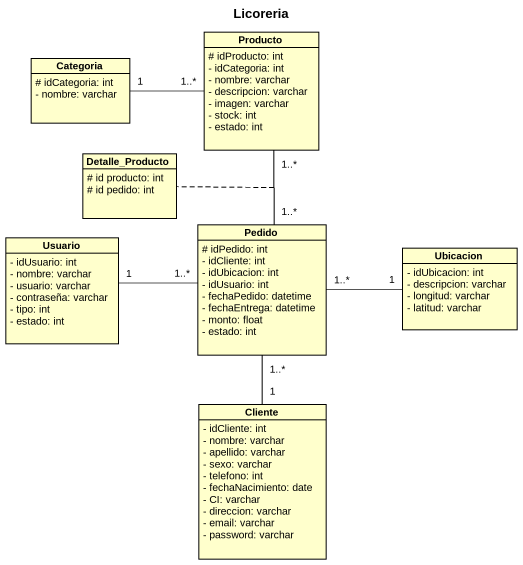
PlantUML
@startuml
title Licoreria
hide circle
hide empty members
skinparam classAttributeIconSize 0
class Producto {
  # idProducto: int
  - idCategoria: int
  - nombre: varchar
  - descripcion: varchar
  - imagen: varchar
  - stock: int
  - estado: int
}
class Categoria {
  # idCategoria: int
  - nombre: varchar
}
class Detalle_Producto {
  # id producto: int
  # id pedido: int
}
class Usuario {
  - idUsuario: int
  - nombre: varchar
  - usuario: varchar
  - contraseña: varchar
  - tipo: int
  - estado: int
}
class Pedido {
  # idPedido: int
  - idCliente: int
  - idUbicacion: int
  - idUsuario: int
  - fechaPedido: datetime
  - fechaEntrega: datetime
  - monto: float
  - estado: int
}
class Ubicacion {
  - idUbicacion: int
  - descripcion: varchar
  - longitud: varchar
  - latitud: varchar
}
class Cliente {
  - idCliente: int
  - nombre: varchar
  - apellido: varchar
  - sexo: varchar
  - telefono: int
  - fechaNacimiento: date
  - CI: varchar
  - direccion: varchar
  - email: varchar
  - password: varchar
}
Producto "1..*" -- "1..*" Pedido
(Producto, Pedido) .. Detalle_Producto
Categoria "1" -right- "1..*" Producto
Usuario "1" -right- "1..*" Pedido
Ubicacion "1" -left- "1..*" Pedido
Cliente "1" -up- "1..*" Pedido
@enduml
